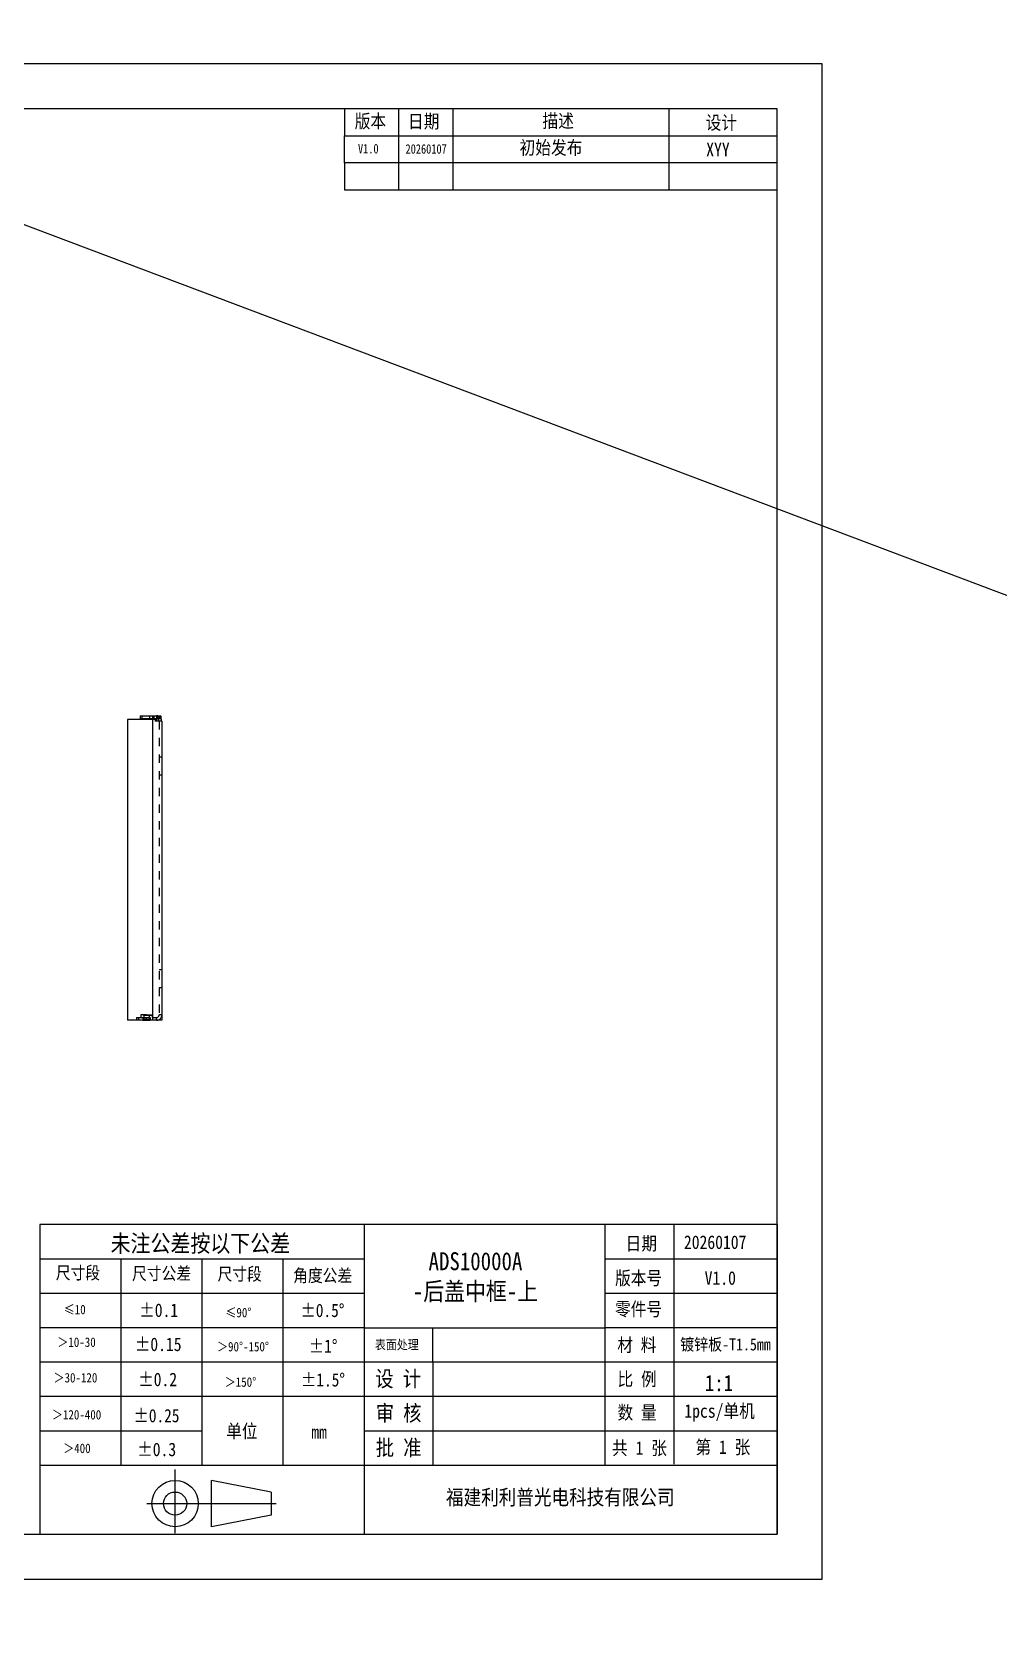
# Model space of a CAD drawing. Header units: millimetres. Extents: x -177 to 18421, y -5017 to 3255.
# Drawn here: x 6153 to 6689, y 1081 to 1971 of the extents above; entities that cross this region are included whole.
import ezdxf

# ---------------------------------------------------------------- set-up
doc = ezdxf.new("R2010")
doc.units = ezdxf.units.MM
doc.header["$LTSCALE"] = 46.255
doc.linetypes.add('HIDDEN', pattern=[0.2, 0.1, -0.1])
doc.layers.get('0').update_dxf_attribs({"linetype": 'CONTINUOUS'})
doc.layers.add('02___PRT_ALL_AXES', color=7, linetype='CONTINUOUS')
doc.layers.add('DEFAULT_2', color=8, linetype='HIDDEN')
doc.styles.get("Standard").update_dxf_attribs({"font": 'txt', "width": 0.85})
doc.styles.add('TEXTSTYLE_1', font='gdt', dxfattribs={"width": 0.8})

msp = doc.modelspace()

# ---------------------------------------------------------------- linework, layer by layer
for p, q in [((3572.303, 2835.974), (11895.066, -305.175)), ((6356.235, 1927.998), (6356.235, 1882.998)), ((6386.235, 1927.998), (6386.235, 1882.998)), ((6506.235, 1927.998), (6506.235, 1882.998)), ((6566.235, 1308.799), (6157.039, 1308.799)), ((6157.039, 1308.799), (6157.039, 1136.998)), ((6337.039, 1308.799), (6337.039, 1136.998)), ((6470.599, 1308.799), (6470.599, 1175.176)), ((6508.968, 1308.799), (6508.968, 1175.812)), ((6566.235, 1308.799), (6566.235, 1136.998)), ((6337.039, 1289.71), (6157.039, 1289.71)), ((6202.039, 1289.71), (6202.039, 1175.202)), ((6247.039, 1289.71), (6247.039, 1175.202)), ((6292.039, 1289.71), (6292.039, 1175.202)), ((6566.235, 1289.71), (6470.599, 1289.71)), ((6337.039, 1270.621), (6157.039, 1270.621)), ((6566.235, 1270.621), (6470.599, 1270.621)), ((6337.039, 1251.532), (6157.039, 1251.532)), ((6337.039, 1251.532), (6470.599, 1251.532)), ((6375.217, 1232.443), (6375.217, 1251.532)), ((6566.235, 1251.532), (6470.599, 1251.532)), ((6337.039, 1232.443), (6157.039, 1232.443)), ((6566.235, 1232.443), (6337.039, 1232.443)), ((6375.217, 1232.443), (6375.217, 1175.176)), ((6566.235, 1213.354), (6157.039, 1213.354)), ((6247.039, 1194.291), (6157.039, 1194.291)), ((6566.235, 1194.265), (6337.039, 1194.265)), ((6337.039, 1175.202), (6157.039, 1175.202)), ((6566.235, 1175.176), (6337.039, 1175.176)), ((6285.473, 1160.445), (6252.397, 1166.88)), ((6285.473, 1160.445), (6285.473, 1147.574)), ((6285.473, 1147.574), (6252.397, 1141.139)), ((6157.039, 1136.998), (6566.235, 1136.998))]:
    msp.add_line(p, q)
at = {"color": 3, "linetype": 'Continuous'}
for p, q in [((6221.808, 1589.181), (6205.774, 1589.181)), ((6205.774, 1589.181), (6205.774, 1422.181)), ((6212.808, 1591.181), (6224.308, 1591.181)), ((6219.608, 1589.181), (6219.608, 1422.181)), ((6221.808, 1589.181), (6221.808, 1588.181)), ((6224.808, 1588.181), (6221.808, 1588.181)), ((6224.808, 1588.181), (6224.808, 1422.181)), ((6224.808, 1422.181), (6205.774, 1422.181))]:
    msp.add_line(p, q, dxfattribs=at)
at = {"color": 7, "linetype": 'Continuous'}
for p, q in [((6212.808, 1591.181), (6212.808, 1589.681)), ((6212.808, 1589.681), (6224.308, 1589.681)), ((6213.808, 1591.181), (6213.808, 1589.681)), ((6219.608, 1591.181), (6219.608, 1589.681)), ((6224.308, 1591.181), (6224.308, 1589.681))]:
    msp.add_line(p, q, dxfattribs=at)
at = {"lineweight": -3}
for p, q in [((6232.187, 1137.559), (6232.187, 1172.911)), ((6252.397, 1141.139), (6252.397, 1166.88)), ((6216.477, 1154.009), (6288.263, 1154.009))]:
    msp.add_line(p, q, dxfattribs=at)
at = {"color": 7, "linetype": 'Continuous'}
for points in [[(5402.235, 1111.998), (6591.235, 1111.998), (6591.235, 1952.998), (5402.235, 1952.998)], [(5427.235, 1136.998), (6566.235, 1136.998), (6566.235, 1927.998), (5427.235, 1927.998)]]:
    msp.add_lwpolyline(points, close=True, dxfattribs=at)
for points in [[(6566.235, 1897.998), (6326.235, 1897.998), (6326.235, 1882.998), (6566.235, 1882.998), (6566.235, 1927.998), (6326.235, 1927.998), (6326.235, 1912.998)], [(6326.235, 1897.998), (6326.235, 1912.998), (6566.235, 1912.998)]]:
    msp.add_lwpolyline(points)
at = {"lineweight": -3}
for radius in [12.871, 6.435]:
    msp.add_circle((6232.187, 1154.009), radius, dxfattribs=at)
at = {"color": 7, "linetype": 'Continuous'}
msp.add_arc((6221.808, 1588.181), 1.5, 0, 78.537168, dxfattribs=at)
at = {"color": 3, "linetype": 'Continuous'}
msp.add_arc((6221.808, 1588.181), 3, 0, 31.874773, dxfattribs=at)
at = {"layer": '02___PRT_ALL_AXES', "color": 8, "linetype": 'HIDDEN'}
for p, q in [((6218.058, 1591.181), (6222.558, 1591.181)), ((6218.058, 1591.181), (6218.058, 1589.681)), ((6218.058, 1589.681), (6222.558, 1589.681)), ((6220.308, 1591.181), (6220.308, 1589.681)), ((6222.558, 1591.181), (6222.558, 1589.681)), ((6216.308, 1425.181), (6213.133, 1425.181)), ((6213.133, 1425.181), (6213.133, 1423.681)), ((6214.808, 1424.881), (6214.808, 1422.311)), ((6217.808, 1424.881), (6217.808, 1422.311)), ((6219.483, 1425.181), (6219.483, 1423.681)), ((6213.133, 1423.681), (6219.483, 1423.681)), ((6214.198, 1423.681), (6214.198, 1422.831)), ((6214.198, 1422.831), (6218.418, 1422.831)), ((6214.398, 1422.831), (6214.198, 1422.441)), ((6218.418, 1422.441), (6214.198, 1422.441)), ((6214.198, 1422.441), (6214.198, 1422.311)), ((6214.198, 1422.311), (6218.418, 1422.311)), ((6214.208, 1423.681), (6214.208, 1422.181)), ((6214.208, 1422.181), (6218.408, 1422.181)), ((6216.308, 1422.181), (6216.308, 1423.681)), ((6218.218, 1422.831), (6218.418, 1422.441)), ((6218.408, 1423.681), (6218.408, 1422.181)), ((6218.418, 1423.681), (6218.418, 1422.831)), ((6218.418, 1422.441), (6218.418, 1422.311))]:
    msp.add_line(p, q, dxfattribs=at)
at = {"layer": 'DEFAULT_2', "color": 8, "linetype": 'HIDDEN'}
for p, q in [((6221.173, 1589.181), (6221.173, 1588.181)), ((6221.808, 1588.181), (6221.173, 1588.181)), ((6221.808, 1591.181), (6221.808, 1589.681)), ((6223.308, 1589.681), (6223.308, 1591.181)), ((6223.308, 1588.181), (6223.308, 1422.181)), ((6224.808, 1568.181), (6223.308, 1568.181)), ((6224.808, 1558.181), (6223.308, 1558.181)), ((6224.808, 1450.181), (6223.308, 1450.181)), ((6224.808, 1440.181), (6223.308, 1440.181)), ((6214.508, 1425.181), (6219.483, 1425.181)), ((6214.808, 1424.881), (6214.508, 1425.181)), ((6217.808, 1424.881), (6214.808, 1424.881)), ((6216.371, 1425.181), (6216.371, 1425.131)), ((6216.371, 1425.131), (6216.85, 1425.131)), ((6216.374, 1425.181), (6216.374, 1425.131)), ((6216.38, 1425.181), (6216.38, 1425.131)), ((6216.385, 1425.181), (6216.385, 1425.131)), ((6216.401, 1425.181), (6216.401, 1425.131)), ((6216.407, 1425.181), (6216.407, 1425.131)), ((6216.415, 1425.181), (6216.415, 1425.131)), ((6216.447, 1425.181), (6216.447, 1425.131)), ((6216.452, 1425.181), (6216.452, 1425.131)), ((6216.453, 1425.181), (6216.453, 1425.131)), ((6216.455, 1425.181), (6216.455, 1425.131)), ((6216.46, 1425.181), (6216.46, 1425.131)), ((6216.471, 1425.181), (6216.471, 1425.131)), ((6216.479, 1425.181), (6216.479, 1425.131)), ((6216.486, 1425.181), (6216.486, 1425.131)), ((6216.507, 1425.181), (6216.507, 1425.131)), ((6216.513, 1425.181), (6216.513, 1425.131)), ((6216.514, 1425.181), (6216.514, 1425.131)), ((6216.521, 1425.181), (6216.521, 1425.131)), ((6216.523, 1425.181), (6216.523, 1425.131)), ((6216.524, 1425.181), (6216.524, 1425.131)), ((6216.552, 1425.181), (6216.552, 1425.131)), ((6216.566, 1425.181), (6216.566, 1425.131)), ((6216.569, 1425.181), (6216.569, 1425.131)), ((6216.575, 1425.181), (6216.575, 1425.131)), ((6216.587, 1425.181), (6216.587, 1425.131)), ((6216.595, 1425.181), (6216.595, 1425.131)), ((6216.627, 1425.181), (6216.627, 1425.131)), ((6216.634, 1425.181), (6216.634, 1425.131)), ((6216.635, 1425.181), (6216.635, 1425.131)), ((6216.641, 1425.181), (6216.641, 1425.131)), ((6216.664, 1425.181), (6216.664, 1425.131)), ((6216.674, 1425.181), (6216.674, 1425.131)), ((6216.681, 1425.181), (6216.681, 1425.131)), ((6216.689, 1425.181), (6216.689, 1425.131)), ((6216.69, 1425.181), (6216.69, 1425.131)), ((6216.691, 1425.181), (6216.691, 1425.131)), ((6216.693, 1425.181), (6216.693, 1425.131)), ((6216.722, 1425.181), (6216.722, 1425.131)), ((6216.734, 1425.181), (6216.734, 1425.131)), ((6216.737, 1425.181), (6216.737, 1425.131)), ((6216.746, 1425.181), (6216.746, 1425.131)), ((6216.748, 1425.181), (6216.748, 1425.131)), ((6216.755, 1425.181), (6216.755, 1425.131)), ((6216.756, 1425.181), (6216.756, 1425.131)), ((6216.766, 1425.181), (6216.766, 1425.131)), ((6216.773, 1425.181), (6216.773, 1425.131)), ((6216.793, 1425.181), (6216.793, 1425.131)), ((6216.804, 1425.181), (6216.804, 1425.131)), ((6216.834, 1425.181), (6216.834, 1425.131)), ((6216.838, 1425.181), (6216.838, 1425.131)), ((6216.85, 1425.181), (6216.85, 1425.131)), ((6217.045, 1425.181), (6217.045, 1425.131)), ((6217.045, 1425.131), (6219.331, 1425.131)), ((6217.08, 1425.181), (6217.08, 1425.131)), ((6217.134, 1425.181), (6217.134, 1425.131)), ((6217.209, 1425.181), (6217.209, 1425.131)), ((6217.231, 1425.181), (6217.231, 1425.131)), ((6217.245, 1425.181), (6217.245, 1425.131)), ((6217.305, 1425.181), (6217.305, 1425.131)), ((6217.556, 1425.181), (6217.556, 1425.131)), ((6217.626, 1425.181), (6217.626, 1425.131)), ((6217.654, 1425.181), (6217.654, 1425.131)), ((6217.694, 1425.181), (6217.694, 1425.131)), ((6217.695, 1425.181), (6217.695, 1425.131)), ((6217.808, 1424.881), (6218.108, 1425.181)), ((6217.826, 1425.181), (6217.826, 1425.131)), ((6217.83, 1425.181), (6217.83, 1425.131)), ((6217.84, 1425.181), (6217.84, 1425.131)), ((6217.85, 1425.181), (6217.85, 1425.131)), ((6217.853, 1425.181), (6217.853, 1425.131)), ((6217.875, 1425.181), (6217.875, 1425.131)), ((6217.892, 1425.181), (6217.892, 1425.131)), ((6217.907, 1425.181), (6217.907, 1425.131)), ((6217.916, 1425.181), (6217.916, 1425.131)), ((6217.921, 1425.181), (6217.921, 1425.131)), ((6217.937, 1425.181), (6217.937, 1425.131)), ((6217.943, 1425.181), (6217.943, 1425.131)), ((6217.95, 1425.181), (6217.95, 1425.131)), ((6217.968, 1425.181), (6217.968, 1425.131)), ((6217.978, 1425.181), (6217.978, 1425.131)), ((6218.033, 1425.181), (6218.033, 1425.131)), ((6218.036, 1425.181), (6218.036, 1425.131)), ((6218.084, 1425.181), (6218.084, 1425.131)), ((6218.093, 1425.181), (6218.093, 1425.131)), ((6218.129, 1425.181), (6218.129, 1425.131)), ((6218.146, 1425.181), (6218.146, 1425.131)), ((6218.156, 1425.181), (6218.156, 1425.131)), ((6218.187, 1425.181), (6218.187, 1425.131)), ((6218.19, 1425.181), (6218.19, 1425.131)), ((6218.199, 1425.181), (6218.199, 1425.131)), ((6218.224, 1425.181), (6218.224, 1425.131)), ((6218.23, 1425.181), (6218.23, 1425.131)), ((6218.232, 1425.181), (6218.232, 1425.131)), ((6218.245, 1425.181), (6218.245, 1425.131)), ((6218.252, 1425.181), (6218.252, 1425.131)), ((6218.283, 1425.181), (6218.283, 1425.131)), ((6218.286, 1425.181), (6218.286, 1425.131)), ((6218.309, 1425.181), (6218.309, 1425.131)), ((6218.312, 1425.181), (6218.312, 1425.131)), ((6218.322, 1425.181), (6218.322, 1425.131)), ((6218.324, 1425.181), (6218.324, 1425.131)), ((6218.326, 1425.181), (6218.326, 1425.131)), ((6218.33, 1425.181), (6218.33, 1425.131)), ((6218.338, 1425.181), (6218.338, 1425.131)), ((6218.34, 1425.181), (6218.34, 1425.131)), ((6218.353, 1425.181), (6218.353, 1425.131)), ((6218.366, 1425.181), (6218.366, 1425.131)), ((6218.388, 1425.181), (6218.388, 1425.131)), ((6218.39, 1425.181), (6218.39, 1425.131)), ((6218.398, 1425.181), (6218.398, 1425.131)), ((6218.402, 1425.181), (6218.402, 1425.131)), ((6218.41, 1425.181), (6218.41, 1425.131)), ((6218.412, 1425.181), (6218.412, 1425.131)), ((6218.414, 1425.181), (6218.414, 1425.131)), ((6218.416, 1425.181), (6218.416, 1425.131)), ((6218.435, 1425.181), (6218.435, 1425.131)), ((6218.438, 1425.181), (6218.438, 1425.131)), ((6218.446, 1425.181), (6218.446, 1425.131)), ((6218.447, 1425.181), (6218.447, 1425.131)), ((6218.458, 1425.181), (6218.458, 1425.131)), ((6218.461, 1425.181), (6218.461, 1425.131)), ((6218.465, 1425.181), (6218.465, 1425.131)), ((6218.478, 1425.181), (6218.478, 1425.131)), ((6218.488, 1425.181), (6218.488, 1425.131)), ((6218.489, 1425.181), (6218.489, 1425.131)), ((6218.505, 1425.181), (6218.505, 1425.131)), ((6218.524, 1425.181), (6218.524, 1425.131)), ((6218.531, 1425.181), (6218.531, 1425.131)), ((6218.532, 1425.181), (6218.532, 1425.131)), ((6218.543, 1425.181), (6218.543, 1425.131)), ((6218.544, 1425.181), (6218.544, 1425.131)), ((6218.55, 1425.181), (6218.55, 1425.131)), ((6218.557, 1425.181), (6218.557, 1425.131)), ((6218.573, 1425.181), (6218.573, 1425.131)), ((6218.584, 1425.181), (6218.584, 1425.131)), ((6218.586, 1425.181), (6218.586, 1425.131)), ((6218.593, 1425.181), (6218.593, 1425.131)), ((6218.6, 1425.181), (6218.6, 1425.131)), ((6218.627, 1425.181), (6218.627, 1425.131)), ((6218.631, 1425.181), (6218.631, 1425.131)), ((6218.633, 1425.181), (6218.633, 1425.131)), ((6218.636, 1425.181), (6218.636, 1425.131)), ((6218.639, 1425.181), (6218.639, 1425.131)), ((6218.643, 1425.181), (6218.643, 1425.131)), ((6218.66, 1425.181), (6218.66, 1425.131)), ((6218.661, 1425.181), (6218.661, 1425.131)), ((6218.665, 1425.181), (6218.665, 1425.131)), ((6218.667, 1425.181), (6218.667, 1425.131)), ((6218.709, 1425.181), (6218.709, 1425.131)), ((6218.726, 1425.181), (6218.726, 1425.131)), ((6218.741, 1425.181), (6218.741, 1425.131)), ((6218.791, 1425.181), (6218.791, 1425.131)), ((6219.072, 1425.181), (6219.072, 1425.131)), ((6219.109, 1425.181), (6219.109, 1425.131)), ((6219.164, 1425.181), (6219.164, 1425.131)), ((6219.24, 1425.181), (6219.24, 1425.131)), ((6219.331, 1425.181), (6219.331, 1425.131)), ((6224.808, 1425.181), (6223.308, 1425.181)), ((6210.808, 1423.681), (6221.808, 1423.681)), ((6210.808, 1423.681), (6210.808, 1422.181)), ((6211.808, 1423.681), (6211.808, 1422.181)), ((6218.508, 1422.181), (6218.508, 1423.681)), ((6221.808, 1422.181), (6221.808, 1423.681)), ((6221.98, 1422.186), (6221.894, 1423.683))]:
    msp.add_line(p, q, dxfattribs=at)
for centre, radius, start, end in [((6221.808, 1588.181), 3, 31.874773, 90), ((6221.808, 1588.181), 1.5, 78.537168, 90), ((6221.808, 1425.181), 3, 270, 0), ((6221.808, 1425.181), 1.5, 270, 0)]:
    msp.add_arc(centre, radius, start, end, dxfattribs=at)

# ---------------------------------------------------------------- texts
at = {"lineweight": -3, "attachment_point": 5}
for s, insert, char_height, width in [('{\\fSimSun|b0|i0|c134|p54;版本}', (6340.575, 1920.686), 7.5163, 32.26492), ('{\\fSimSun|b0|i0|c134|p54;日期}', (6370.127, 1920.581), 7.5163, 32.26492), ('{\\fSimSun|b0|i0|c134|p54;描述}', (6444.735, 1920.89), 7.5163, 32.26492), ('{\\fSimSun|b0|i0|c134|p54;设计}', (6535.317, 1919.875), 7.5163, 32.26492), ('{\\fSimSun|b0|i0|c134|p54;初始发布}', (6440.744, 1905.995), 7.5163, 49.01933), ('{\\fSimSun|b0|i0|c134|p54;XYY}', (6533.4, 1905.443), 7.5163, 32.26492), ('{\\fSimSun|b0|i0|c134|p54;尺寸段}', (6178.262, 1281.692), 7.05878, 63.16955), ('{\\fSimSun|b0|i0|c134|p54;尺寸公差}', (6224.676, 1281.349), 7.05878, 63.16955), ('{\\fSimSun|b0|i0|c134|p54;尺寸段}', (6267.996, 1281.005), 7.05878, 63.16955), ('{\\fSimSun|b0|i0|c134|p54;角度公差}', (6314.066, 1280.146), 7.05878, 63.16955), ('{\\fSimSun|b0|i0|c134|p54;≤10}', (6176.491, 1261.622), 5.25, 20.4485), ('{\\fSimSun|b0|i0|c0|p54;%%P\\fSimSun|b0|i0|c134|p54;0.1}', (6223.057, 1261.259), 7.5, 40.66211), ('{\\fSimSun|b0|i0|c0|p54;%%P\\fSimSun|b0|i0|c134|p54;0.5\\fSimSun|b0|i0|c0|p54;%%D}', (6313.958, 1261.155), 7.35, 40.66211), ('{\\fSimSun|b0|i0|c134|p54;≤90°}', (6267.322, 1259.926), 5.25, 61.41484), ('{\\fSimSun|b0|i0|c134|p54;＞10-30}', (6177.491, 1243.534), 5.25, 32.56221), ('{\\fSimSun|b0|i0|c0|p54;%%P\\fSimSun|b0|i0|c134|p54;0.15}', (6222.768, 1242.344), 7.5, 40.66211), ('{\\fSimSun|b0|i0|c134|p54;＞90°-150°}', (6269.87, 1241.056), 5.25, 42.83625), ('{\\fSimSun|b0|i0|c0|p54;%%P\\fSimSun|b0|i0|c134|p54;1\\fSimSun|b0|i0|c0|p54;%%D}', (6314.33, 1241.379), 7.35, 40.66211), ('{\\fSimSun|b0|i0|c134|p54;＞30-120}', (6176.889, 1223.813), 5.25, 38.82128), ('{\\fSimSun|b0|i0|c0|p54;%%P\\fSimSun|b0|i0|c134|p54;0.2}', (6222.461, 1222.851), 7.5, 40.66211), ('{\\fSimSun|b0|i0|c134|p54;＞150°}', (6268.465, 1221.404), 5.25, 61.41484), ('{\\fSimSun|b0|i0|c0|p54;%%P\\fSimSun|b0|i0|c134|p54;1.5\\fSimSun|b0|i0|c0|p54;%%D}', (6314.263, 1222.631), 7.35, 40.66211), ('{\\fSimSun|b0|i0|c134|p54;＞120-400}', (6177.525, 1203.283), 5.25, 38.60023), ('{\\fSimSun|b0|i0|c0|p54;%%P\\fSimSun|b0|i0|c134|p54;0.25}', (6221.857, 1202.769), 7.35, 40.66211), ('{\\fSimSun|b0|i0|c134|p54;＞400}', (6177.707, 1184.648), 5.25, 61.41484), ('{\\fSimSun|b0|i0|c0|p54;%%P\\fSimSun|b0|i0|c134|p54;0.3}', (6221.941, 1184.024), 7.5, 40.66211)]:
    msp.add_mtext(s, dxfattribs=dict(at, insert=insert, char_height=char_height, width=width))
at = {"insert": (6333.668, 1908.48), "char_height": 5.25, "width": 18.95171, "attachment_point": 1, "style": 'TEXTSTYLE_1'}
msp.add_mtext('{\\fSimSun|b0|i0|c0|p2;V1.0}', dxfattribs=at)
at = {"color": 0, "insert": (6360.059, 1908.321), "char_height": 5.25, "width": 28.21107, "attachment_point": 1, "style": 'TEXTSTYLE_1'}
msp.add_mtext('{\\fSimSun|b0|i0|c134|p54;20260107}', dxfattribs=at)
for s, insert, char_height, width, attachment_point in [('{\\f宋体|b0|i0|c134|p54;未注公差按以下公差}', (6246.196, 1297.855), 9.5445, 169.57989, 5), ('{\\fSimSun|b0|i0|c134|p54;日期}', (6490.911, 1297.926), 7.5, 56.7, 5), ('{\\fSimSun|b0|i0|c0|p54;202\\fSimSun|b0|i0|c134|p54;60107}', (6514.52, 1302.809), 7.5, 47.64523, 1), ('{\\fSimSun|b0|i0|c134|p54;ADS10000A\\P-后盖中框-上}', (6398.856, 1279.617), 10, 104.15153, 5), ('{\\fSimSun|b0|i0|c134|p54;版本号}', (6489.361, 1278.73), 7.5, 56.7, 5), ('{\\fSimSun|b0|i0|c0|p2;V\\fSimSun|b0|i0|c134|p2;1.0}', (6526.018, 1282.933), 7.5, 47.64523, 1), ('{\\fSimSun|b0|i0|c134|p54;零件号}', (6489.36, 1261.508), 7.5, 57.267, 5), ('{\\fSimSun|b0|i0|c134|p54;材 料}', (6488.412, 1241.67), 7.5, 57.267, 5), ('{\\fSimSun|b0|i0|c134|p54;镀锌板-T1.5mm}', (6537.603, 1241.981), 6.6813, 57.267, 5), ('{\\fSimSun|b0|i0|c134|p54;表面处理}', (6355.215, 1241.918), 5.25, 37.6936, 5), ('{\\fSimSun|b0|i0|c134|p54;设 计}', (6355.934, 1222.817), 8.78094, 37.6936, 5), ('{\\fSimSun|b0|i0|c134|p54;比 例}', (6488.543, 1222.71), 7.5, 57.267, 5), ('{\\f宋体|b0|i0|c134|p54;审 核}', (6356.206, 1203.767), 8.78094, 38.178, 5), ('{\\fSimSun|b0|i0|c134|p54;数 量}', (6488.536, 1204.124), 7.5, 81, 5), ('{\\fSimSun|b0|i0|c134|p54;1pcs/单机}', (6534.305, 1204.349), 7.5, 57.267, 5), ('{\\fSimSun|b0|i0|c134|p54;单位}', (6269.225, 1193.839), 7.5, 37.6936, 5), ('{\\fSimSun|b0|i0|c134|p54;mm}', (6312.07, 1193.756), 7.5, 37.6936, 5), ('{\\f宋体|b0|i0|c134|p54;批 准}', (6356.206, 1184.597), 8.78094, 38.178, 5), ('{\\fSimSun|b0|i0|c134|p54;\\H0.85412x;共 1 张\\H1.17079x; }', (6489.855, 1184.399), 8.78094, 38.69293, 5), ('{\\fSimSun|b0|i0|c134|p54;\\H0.85412x;第 1 张\\H1.17079x; }', (6536.135, 1184.916), 8.78094, 41.14746, 5), ('{\\fSimSun|b1|i0|c134|p54;   福建利利普光电科技有限公司}', (6438.62, 1157.05), 8.41825, 188.78327, 5)]:
    msp.add_mtext(s, dxfattribs=dict(insert=insert, char_height=char_height, width=width, attachment_point=attachment_point))
at = {"linetype": 'Continuous', "insert": (6541.784, 1225.407), "char_height": 9, "width": 13.6115, "attachment_point": 3, "line_spacing_factor": 0.9}
msp.add_mtext('{\\fSimSun|b0|i0|c134|p2;1:1}', dxfattribs=at)

doc.saveas('drawing.dxf')
